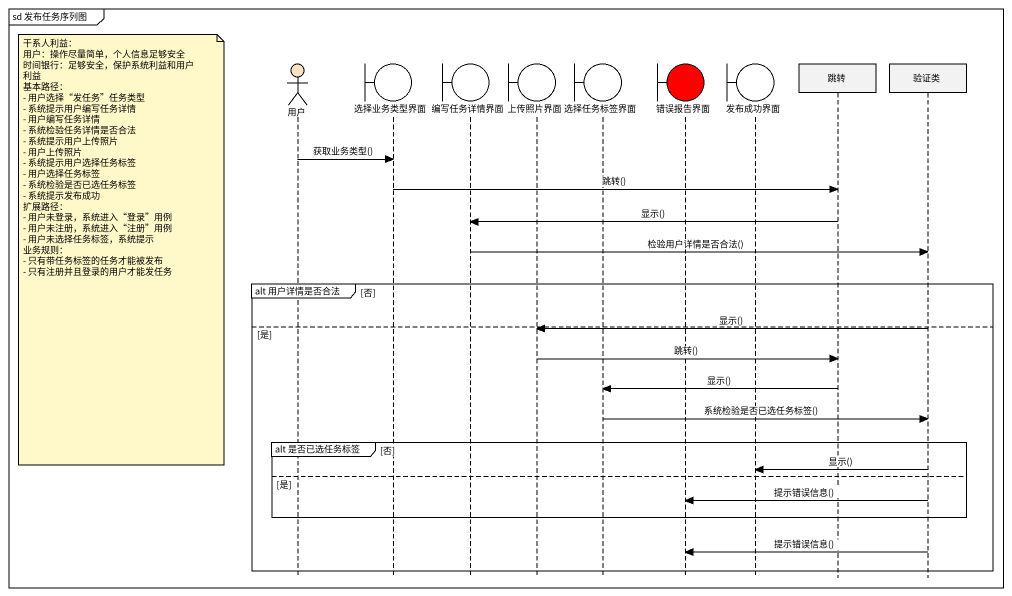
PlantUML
@startuml
mainframe sd 发布任务序列图
hide footbox
actor 用户 #F8E2C1
boundary 选择业务类型界面
boundary 编写任务详情界面
boundary 上传照片界面
boundary 选择任务标签界面
boundary 错误报告界面 #FF0000
boundary 发布成功界面
participant 跳转
participant 验证类

用户 -> 选择业务类型界面 : 获取业务类型()
选择业务类型界面 -> 跳转 : 跳转()
跳转 -> 编写任务详情界面 : 显示()
note left of 用户
  干系人利益：
  用户：操作尽量简单，个人信息足够安全
  时间银行：足够安全，保护系统利益和用户利益
  基本路径：
  - 用户选择“发任务”任务类型
  - 系统提示用户编写任务详情
  - 用户编写任务详情
  - 系统检验任务详情是否合法
  - 系统提示用户上传照片
  - 用户上传照片
  - 系统提示用户选择任务标签
  - 用户选择任务标签
  - 系统检验是否已选任务标签
  - 系统提示发布成功
  扩展路径：
  - 用户未登录，系统进入“登录”用例
  - 用户未注册，系统进入“注册”用例
  - 用户未选择任务标签，系统提示
  业务规则：
  - 只有带任务标签的任务才能被发布
  - 只有注册并且登录的用户才能发任务
end note
编写任务详情界面 -> 验证类 : 检验用户详情是否合法()
group alt 用户详情是否合法 [否]
else 是
  验证类 -> 上传照片界面 : 显示()
  上传照片界面 -> 跳转 : 跳转()
  跳转 -> 选择任务标签界面 : 显示()
  选择任务标签界面 -> 验证类 : 系统检验是否已选任务标签()
  group alt 是否已选任务标签 [否]
    验证类 -> 发布成功界面 : 显示()
  else 是
    验证类 -> 错误报告界面 : 提示错误信息()
  end
  验证类 -> 错误报告界面 : 提示错误信息()
end
@enduml
